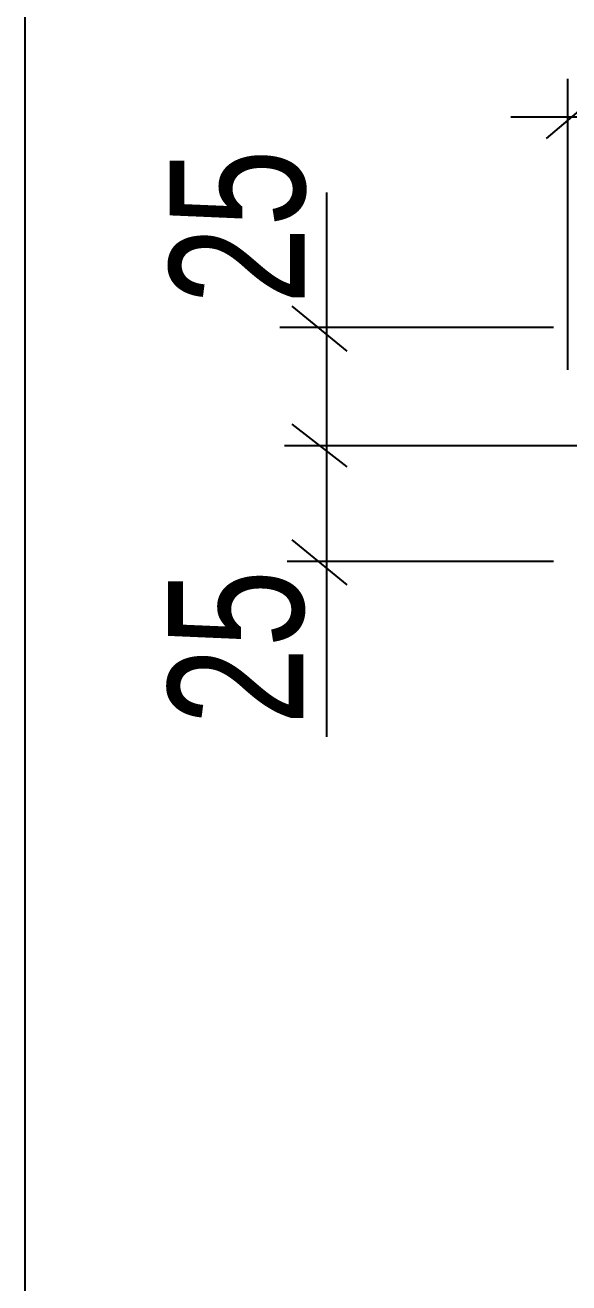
# Model space of a CAD drawing. Header units: millimetres. Extents: x 0 to 420, y 0 to 297.
# Drawn here: x 110 to 119.23, y 22.76 to 44.11 of the extents above; entities that cross this region are included whole.
import ezdxf

# ---------------------------------------------------------------- set-up
doc = ezdxf.new("R2010")
doc.units = ezdxf.units.MM
doc.styles.add('Arial Narrow', font='ARIALN.TTF', dxfattribs={"height": 0.2})

# ---------------------------------------------------------------- blocks, each defined once
blk = doc.blocks.new('0_TCM_4503_AIVD_AD_NOTE_BLOCK-43744247-2023')
at = {"color": 4, "linetype": 'Continuous'}
blk.add_line((110, 5), (110, 90), dxfattribs=at)
at = {"color": 7, "linetype": 'Continuous'}
for p, q in [((119.205, 43.2), (119.205, 38.258)), ((119.742, 42.948), (118.845, 42.183)), ((118.243, 42.556), (124.499, 42.556)), ((115.115, 41.266), (115.115, 32.026)), ((114.526, 39.339), (115.463, 38.575)), ((118.967, 38.975), (114.322, 38.975)), ((114.526, 37.337), (115.463, 36.61)), ((114.404, 36.973), (120.19, 36.973)), ((114.526, 35.372), (115.463, 34.608)), ((114.445, 35.008), (118.967, 35.008))]:
    blk.add_line(p, q, dxfattribs=at)
at = {"color": 7, "linetype": 'Continuous', "style": 'Arial Narrow', "width": 0.9}
for p in [(114.747, 39.368), (114.724, 32.229)]:
    blk.add_text('25', height=2.2966, rotation=90, dxfattribs=at).set_placement(p)

msp = doc.modelspace()

# ---------------------------------------------------------------- block references
msp.add_blockref('0_TCM_4503_AIVD_AD_NOTE_BLOCK-43744247-2023', (0, 0))

doc.saveas('drawing.dxf')
